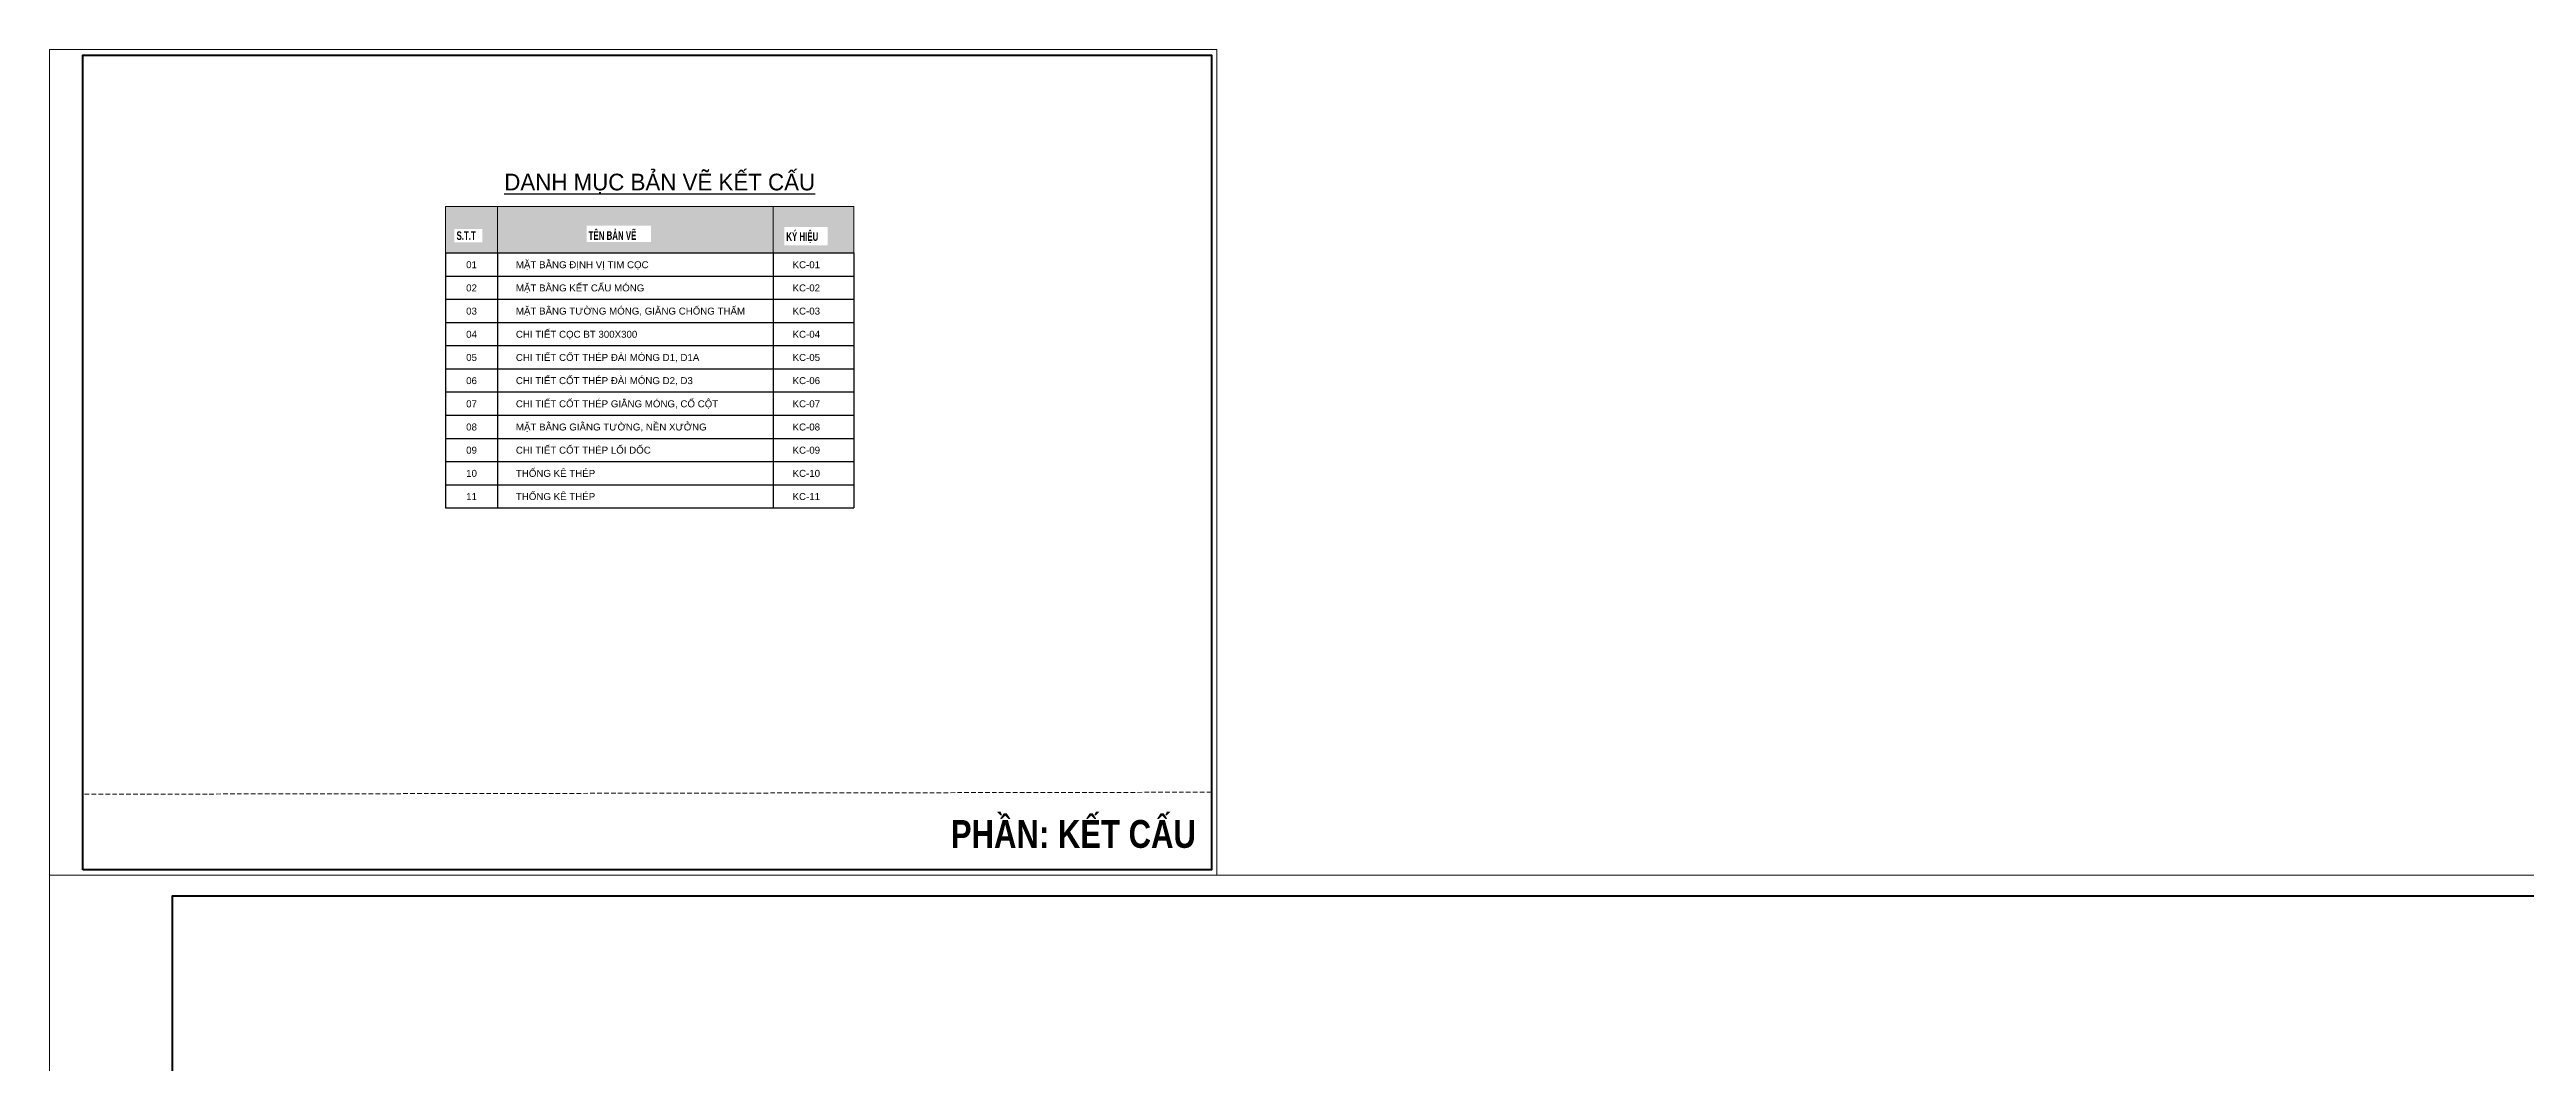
# Model space of a CAD drawing. Header units: inches. Extents: x 541671 to 837720, y 76128 to 1008472.
# Drawn here: x 604872 to 738972, y 867943 to 922820 of the extents above; entities that cross this region are included whole.
import ezdxf
from ezdxf.enums import TextEntityAlignment as Align

# ---------------------------------------------------------------- set-up
doc = ezdxf.new("R2010")
doc.units = ezdxf.units.IN
doc.header["$MEASUREMENT"] = 0
doc.linetypes.add('HIDDEN', pattern=[0.375, 0.25, -0.125])
doc.layers.get('0').update_dxf_attribs({"lineweight": 18})
for name, color, linetype in [('0-Text', 7, 'Continuous'), ('1v-text', 7, 'Continuous'), ('Khungten_LCDI', 7, 'Continuous'), ('MANH', 147, 'Continuous')]:
    doc.layers.add(name, color=color, linetype=linetype)
for name, color, linetype, lineweight in [('00-XMT.Dim', 8, 'Continuous', 15), ('LC MANH DUT', 35, 'HIDDEN', 5), ('LC Net thay', 7, 'Continuous', 25), ('LC Text1', 3, 'Continuous', 20)]:
    doc.layers.add(name, color=color, linetype=linetype, lineweight=lineweight)
doc.styles.add('Khungten', font='VHAVAN_2.TTF', dxfattribs={"width": 0.8, "height": 5000})
doc.styles.add('LC3', font='VHARIALB_3.TTF', dxfattribs={"width": 0.8})
doc.styles.add('style2', font='romans.shx', dxfattribs={"width": 0.65, "bigfont": 'vns.shx'})
doc.styles.add('Title', font='VHAVAN_2.TTF', dxfattribs={"width": 0.8})
doc.styles.add('VnAvantH-Bold', font='VHAVANB_2.TTF')
doc.styles.add('WMF-.VnArialH0', font='VHARIAL_2.TTF')

# ---------------------------------------------------------------- blocks, each defined once
blk = doc.blocks.new('lcdi fix')
at = {"layer": 'Defpoints', "lineweight": 0}
blk.add_lwpolyline([(-1200, -14850), (-1200, 14850), (40800, 14850), (40800, -14850)], close=True, dxfattribs=at)
at = {"layer": 'Khungten_LCDI', "color": 5, "lineweight": 60}
blk.add_lwpolyline([(0, -14650), (0, 14650), (40600, 14650), (40600, -14650)], close=True, dxfattribs=at)
at = {"color": 7, "style": 'Khungten', "width": 0.8}
for tag, p in [('REVISION', (39499, -10746)), ('NGAYHT', (39546, -11609))]:
    blk.add_attdef(tag, text='', height=200, dxfattribs=at).set_placement(p, align=Align.CENTER)
at = {"layer": 'LC Text1', "style": 'Title', "width": 1.824646}
for tag, p, p2 in [('TENBANVE1', (36913, -8886), (40339, -8886)), ('TENBANVE2', (36913, -9562), (40339, -9562))]:
    blk.add_attdef(tag, text='', height=250, dxfattribs=at).set_placement(p, p2, align=Align.FIT)
at = {"layer": 'LC Text1', "style": 'Title', "width": 0.7}
blk.add_attdef('SOBANVE', text='', height=250, dxfattribs=at).set_placement((39562, -13896), align=Align.CENTER)
blk = doc.blocks.new('TKDM_B')
at = {"color": 9}
for p, q in [((0, 0), (176.3, 0)), ((0, -10), (176.3, -10))]:
    blk.add_line(p, q, dxfattribs=at)
at = {"color": 3}
for p, q in [((176.3, 0), (176.3, -10)), ((0, 0), (0, -10)), ((22.5, 0), (22.5, -10)), ((141.5, 0), (141.5, -10))]:
    blk.add_line(p, q, dxfattribs=at)
at = {"color": 7, "lineweight": 0, "style": 'WMF-.VnArialH0'}
blk.add_attdef('STT', text='', height=3, dxfattribs=at).set_placement((13.6, -6.6), align=Align.RIGHT)
for tag, p in [('TENBANVE', (30.4, -6.6)), ('KIHIEU', (149.8, -6.6))]:
    blk.add_attdef(tag, p, '', height=3, dxfattribs=at)
blk = doc.blocks.new('TKDM_TD')
h = blk.add_hatch()
h.set_pattern_fill('DOTS', color=8, scale=16.0562, style=0)
h.paths.add_polyline_path([(22.5, 0), (0, 0), (0, -20), (22.5, -20)])
h.paths.add_polyline_path([(141.5, 0), (22.5, 0), (22.5, -20), (141.5, -20)])
h.paths.add_polyline_path([(176.3, 0), (141.5, 0), (141.5, -20), (176.3, -20)])
h.paths.add_polyline_path([(3.9, -9.7), (15.9, -9.7), (15.9, -15.4), (3.9, -15.4)], flags=16)
h.paths.add_polyline_path([(60.9, -8.2), (88.7, -8.2), (88.7, -15.3), (60.9, -15.3)], flags=16)
h.paths.add_polyline_path([(146.2, -8.9), (164.9, -8.9), (164.9, -16.7), (146.2, -16.7)], flags=16)
at = {"color": 3}
for p, q in [((22.5, 0), (22.5, -20)), ((141.5, 0), (141.5, -20)), ((176.3, 0), (176.3, -20)), ((176.3, -6.2), (176.3, -20))]:
    blk.add_line(p, q, dxfattribs=at)
at = {"color": 2}
blk.add_lwpolyline([(176.3, -20), (0, -20), (0, 0), (176.3, 0)], close=True, dxfattribs=at)
at = {"color": 4, "char_height": 3.746, "attachment_point": 7, "style": 'style2'}
for s, insert in [('{\\f.VnArialH|b1|i0|c0|p34;s.t.t}', (4.8, -14.5)), ('{\\f.VnArialH|b1|i0|c0|p34;tªn b¶n vÏ}', (61.8, -14.4)), ('{\\f.VnArialH|b1|i0|c0|p34;ký hiÖu}', (147.1, -15.8))]:
    blk.add_mtext(s, dxfattribs=dict(at, insert=insert))

msp = doc.modelspace()

# ---------------------------------------------------------------- linework, layer by layer
at = {"layer": 'Defpoints', "lineweight": 0}
msp.add_lwpolyline([(604872, 878127.8), (604872, 922820.3), (668073.5, 922820.3), (668073.5, 878127.8)], close=True, dxfattribs=at)
at = {"layer": 'Khungten_LCDI', "color": 5, "lineweight": 60}
msp.add_lwpolyline([(606677.8, 878428.8), (606677.8, 922519.3), (667772.6, 922519.3), (667772.6, 878428.8)], close=True, dxfattribs=at)
at = {"layer": 'LC MANH DUT', "ltscale": 1000}
msp.add_line((667772.6, 882624.6), (606758.7, 882514.2), dxfattribs=at)

# ---------------------------------------------------------------- block references
at = {"layer": '00-XMT.Dim', "xscale": 125.4462425147406, "yscale": 125.4462425147406, "zscale": 125.4462425147406}
msp.add_blockref('TKDM_TD', (626306.6, 914325.1), dxfattribs=at)
at = {"layer": 'LC Net thay', "xscale": 5.543999978195854, "yscale": 5.543999978195854, "zscale": 5.543999978195854}
msp.add_blockref('lcdi fix', (611524.8, 795799.4), dxfattribs=at)
at = {"layer": 'MANH', "xscale": 125.4462425147406, "yscale": 125.4462425147406, "zscale": 125.4462425147406}
for p, values in [((626306.6, 911813.5), {'STT': '01', 'TENBANVE': 'mÆt b»ng ®Þnh vÞ tim cäc', 'KIHIEU': 'KC-01'}), ((626306.6, 910558.8), {'STT': '02', 'TENBANVE': 'mÆt b»ng kÕt cÊu MãNG', 'KIHIEU': 'KC-02'}), ((626306.6, 909304.2), {'STT': '03', 'TENBANVE': 'mÆt b»ng t\xadêng mãng, gi»ng chèng thÊm', 'KIHIEU': 'KC-03'}), ((626306.6, 908049.5), {'STT': '04', 'TENBANVE': 'chi tiÕt cäc bt 300x300', 'KIHIEU': 'KC-04'}), ((626306.6, 906794.9), {'STT': '05', 'TENBANVE': 'chi tiÕt cèt thÐp ®µi mãng d1, d1a', 'KIHIEU': 'KC-05'}), ((626306.6, 905540.2), {'STT': '06', 'TENBANVE': 'chi tiÕt cèt thÐp ®µi mãng d2, d3', 'KIHIEU': 'KC-06'}), ((626306.6, 904285.6), {'STT': '07', 'TENBANVE': 'chi tiÕt cèt thÐp gi»ng mãng, cæ cét', 'KIHIEU': 'KC-07'}), ((626306.6, 903030.9), {'STT': '08', 'TENBANVE': 'mÆt b»ng GI»NG T¦êNG, nÒn x\xadëng', 'KIHIEU': 'KC-08'}), ((626306.6, 901776.3), {'STT': '09', 'TENBANVE': 'chi tiÕt cèt thÐp lèi dèc', 'KIHIEU': 'KC-09'}), ((626306.6, 900521.6), {'STT': '10', 'TENBANVE': 'thèng kª thÐp', 'KIHIEU': 'KC-10'}), ((626306.6, 899267), {'STT': '11', 'TENBANVE': 'thèng kª thÐp', 'KIHIEU': 'KC-11'})]:
    msp.add_blockref('TKDM_B', p, dxfattribs=at).add_auto_attribs(values)

# ---------------------------------------------------------------- texts
at = {"layer": '0-Text', "style": 'LC3', "width": 0.8}
msp.add_text('phÇn: kÕt cÊu', height=1504.798, dxfattribs=at).set_placement((666935.6, 879612.2), align=Align.RIGHT)
at = {"layer": '1v-text', "ltscale": 0.015, "style": 'VnAvantH-Bold'}
msp.add_text('%%Udanh môc b¶n vÏ kÕt cÊu', height=902.333, dxfattribs=at).set_placement((629490.9, 915198.3))

doc.saveas('drawing.dxf')
